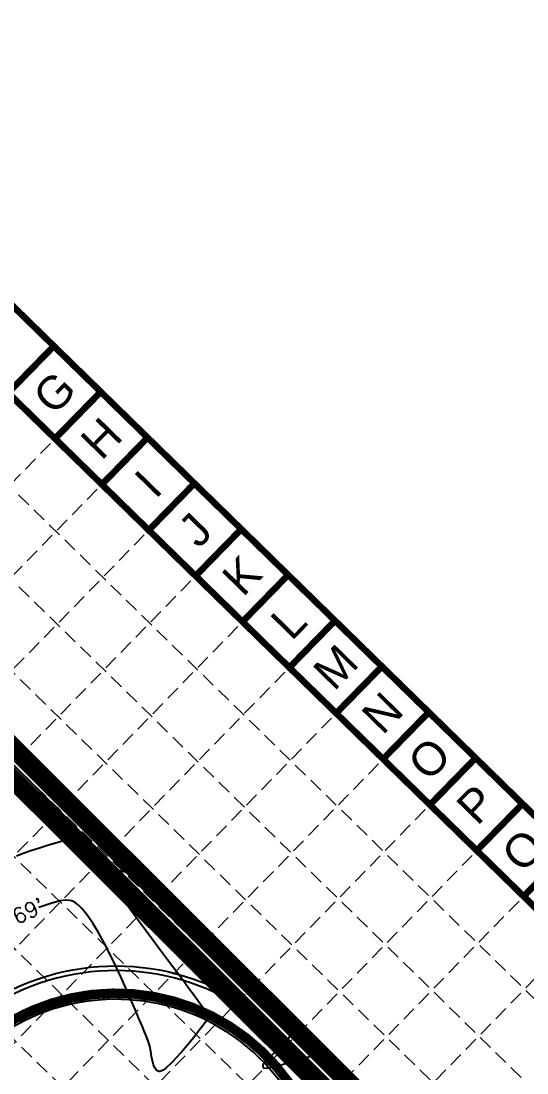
# Model space of a CAD drawing. Header units: feet. Extents: x -15 to 992, y 1644 to 2657.
# Drawn here: x 660.5 to 766.5, y 2436.6 to 2656.8 of the extents above; entities that cross this region are included whole.
import ezdxf
from ezdxf.enums import TextEntityAlignment as Align

# ---------------------------------------------------------------- set-up
doc = ezdxf.new("R2010")
doc.units = ezdxf.units.FT
doc.header["$LTSCALE"] = 30
doc.header["$MEASUREMENT"] = 0
for name, pattern in [('HIDDEN', [0.375, 0.25, -0.125]), ('x500106ebs$0$PHANTOM', [2.5, 1.25, -0.25, 0.25, -0.25, 0.25, -0.25]), ('x500106ebs$0$PHANTOM2', [1.25, 0.625, -0.125, 0.125, -0.125, 0.125, -0.125])]:
    doc.linetypes.add(name, pattern=pattern)
for name, color, linetype in [('BASE', 7, 'Continuous'), ('CONTOURS', 35, 'x500106ebs$0$PHANTOM2'), ('EROSION BLANKET', 84, 'Continuous'), ('GRID', 254, 'HIDDEN'), ('LIMITS OF DISTURBANCE', 1, 'Continuous'), ('SILT FENCE', 200, 'Continuous'), ('x500106ebs$0$BND-LINES', 251, 'x500106ebs$0$PHANTOM'), ('x500106ebs$0$ROW', 251, 'x500106ebs$0$PHANTOM2'), ('x500106pbs$0$1-CURB-BACK', 1, 'Continuous'), ('x500106pbs$0$1-CURB-FACE', 1, 'Continuous'), ('x500106pbs$0$AREA-PAVEMENT', 30, 'Continuous'), ('x500106pbs$0$AREA-SIDEWALK', 190, 'Continuous')]:
    doc.layers.add(name, color=color, linetype=linetype)
doc.styles.get("Standard").update_dxf_attribs({"font": 'ARIAL.TTF'})
doc.styles.add('x500106eto$0$L60', font='simplex', dxfattribs={"height": 1.8})

msp = doc.modelspace()

# ---------------------------------------------------------------- linework, layer by layer
at = {"layer": 'BASE', "color": 9}
msp.add_line((598.95, 2636.48), (971.86, 2272.37), dxfattribs=at)
at = {"layer": 'BASE', "const_width": 1.37}
for points in [[(378.02, 1644.54), (991.26, 2272.6), (598.72, 2655.88), (-14.53, 2027.81)], [(377.77, 1663.91), (971.91, 2272.38), (598.96, 2636.5), (4.95, 2028.16)]]:
    msp.add_lwpolyline(points, close=True, dxfattribs=at)
for points in [[(667.41, 2588.8), (657.83, 2578.99)], [(677.22, 2579.22), (667.64, 2569.41)], [(687.04, 2569.64), (677.46, 2559.83)], [(696.85, 2560.06), (687.27, 2550.25)], [(706.66, 2550.48), (697.08, 2540.66)], [(716.48, 2540.89), (706.9, 2531.08)], [(726.29, 2531.31), (716.71, 2521.5)], [(736.11, 2521.73), (726.52, 2511.92)], [(745.92, 2512.15), (736.34, 2502.34)], [(755.73, 2502.57), (746.15, 2492.75)], [(765.55, 2492.99), (755.96, 2483.17)], [(775.36, 2483.4), (765.78, 2473.59)]]:
    msp.add_lwpolyline(points, dxfattribs=at)
at = {"layer": 'CONTOURS', "lineweight": -3}
for p, q in [((664.39, 2483.79, 469), (665.9, 2484.25, 469)), ((665.9, 2484.25, 469), (667.29, 2484.67, 469)), ((667.29, 2484.67, 469), (668.52, 2485.04, 469)), ((668.52, 2485.04, 469), (669.54, 2485.36, 469)), ((669.54, 2485.36, 469), (670.32, 2485.65, 469)), ((659.61, 2482.1, 469), (661.2, 2482.71, 469)), ((661.2, 2482.71, 469), (662.81, 2483.27, 469)), ((662.81, 2483.27, 469), (664.39, 2483.79, 469)), ((678.41, 2478.7, 469), (678.4, 2478.65, 469)), ((678.4, 2478.65, 469), (678.42, 2478.49, 469)), ((678.47, 2478.78, 469), (678.41, 2478.7, 469)), ((678.42, 2478.49, 469), (678.57, 2478.12, 469)), ((678.62, 2478.91, 469), (678.47, 2478.78, 469)), ((678.57, 2478.12, 469), (678.96, 2477.39, 469)), ((678.95, 2479.04, 469), (678.62, 2478.91, 469)), ((679.53, 2479.1, 469), (678.95, 2479.04, 469)), ((678.96, 2477.39, 469), (679.74, 2476.15, 469)), ((680.42, 2479.03, 469), (679.53, 2479.1, 469)), ((681.41, 2478.88, 469), (680.42, 2479.03, 469)), ((682.38, 2478.69, 469), (681.41, 2478.88, 469)), ((683.09, 2478.55, 469), (682.38, 2478.69, 469)), ((683.54, 2478.47, 469), (683.09, 2478.55, 469)), ((683.8, 2478.44, 469), (683.54, 2478.47, 469)), ((683.91, 2478.43, 469), (683.8, 2478.44, 469)), ((679.74, 2476.15, 469), (680.78, 2474.61, 469)), ((680.78, 2474.61, 469), (682.04, 2472.81, 469)), ((665.07, 2471.56, 469), (664.3, 2471.25, 469)), ((667, 2472.21, 469), (665.07, 2471.56, 469)), ((668.71, 2472.64, 469), (667, 2472.21, 469)), ((669.9, 2472.78, 469), (668.71, 2472.64, 469)), ((670.66, 2472.76, 469), (669.9, 2472.78, 469)), ((671.1, 2472.67, 469), (670.66, 2472.76, 469)), ((671.29, 2472.61, 469), (671.1, 2472.67, 469)), ((671.49, 2472.53, 469), (671.29, 2472.61, 469)), ((671.88, 2472.31, 469), (671.49, 2472.53, 469)), ((672.5, 2471.85, 469), (671.88, 2472.31, 469)), ((673.36, 2470.99, 469), (672.5, 2471.85, 469)), ((674.49, 2469.59, 469), (673.36, 2470.99, 469)), ((682.04, 2472.81, 469), (683.46, 2470.84, 469)), ((683.46, 2470.84, 469), (684.99, 2468.74, 469)), ((675.66, 2467.87, 469), (674.49, 2469.59, 469)), ((684.99, 2468.74, 469), (686.58, 2466.59, 469)), ((676.85, 2465.89, 469), (675.66, 2467.87, 469)), ((686.58, 2466.59, 469), (688.18, 2464.45, 469)), ((678.04, 2463.72, 469), (676.85, 2465.89, 469)), ((688.18, 2464.45, 469), (689.74, 2462.37, 469)), ((679.23, 2461.41, 469), (678.04, 2463.72, 469)), ((689.74, 2462.37, 469), (691.21, 2460.42, 469)), ((680.39, 2459.02, 469), (679.23, 2461.41, 469)), ((691.21, 2460.42, 469), (692.53, 2458.66, 469)), ((681.51, 2456.62, 469), (680.39, 2459.02, 469)), ((692.53, 2458.66, 469), (693.66, 2457.16, 469)), ((682.57, 2454.27, 469), (681.51, 2456.62, 469)), ((693.66, 2457.16, 469), (694.55, 2455.98, 469)), ((694.55, 2455.98, 469), (695.13, 2455.18, 469)), ((683.55, 2452.02, 469), (682.57, 2454.27, 469)), ((695.13, 2455.18, 469), (695.85, 2454.18, 469)), ((695.85, 2454.18, 469), (696.57, 2453.18, 469)), ((696.57, 2453.18, 469), (697.28, 2452.21, 469)), ((684.44, 2449.93, 469), (683.55, 2452.02, 469)), ((697.28, 2452.21, 469), (697.96, 2451.28, 469)), ((697.96, 2451.28, 469), (698.57, 2450.45, 469)), ((685.23, 2448.07, 469), (684.44, 2449.93, 469)), ((698.57, 2450.45, 469), (699.09, 2449.72, 469)), ((699.09, 2449.72, 469), (699.49, 2449.14, 469)), ((699.49, 2449.14, 469), (699.76, 2448.73, 469)), ((699.76, 2448.73, 469), (699.86, 2448.52, 469)), ((685.88, 2446.49, 469), (685.23, 2448.07, 469)), ((698.77, 2446.74, 469), (697.94, 2445.66, 469)), ((699.33, 2447.5, 469), (698.77, 2446.74, 469)), ((699.57, 2447.82, 469), (699.33, 2447.5, 469)), ((699.73, 2448.06, 469), (699.57, 2447.82, 469)), ((699.84, 2448.27, 469), (699.73, 2448.06, 469)), ((699.86, 2448.52, 469), (699.84, 2448.27, 469)), ((686.4, 2445.26, 469), (685.88, 2446.49, 469)), ((686.76, 2444.44, 469), (686.4, 2445.26, 469)), ((687.17, 2443.35, 469), (686.76, 2444.44, 469)), ((696.91, 2444.34, 469), (695.75, 2442.89, 469)), ((697.94, 2445.66, 469), (696.91, 2444.34, 469)), ((716.75, 2444.37, 470), (716.49, 2443.78, 470)), ((716.94, 2444.91, 470), (716.75, 2444.37, 470)), ((717.07, 2445.3, 470), (716.94, 2444.91, 470)), ((717.16, 2445.56, 470), (717.07, 2445.3, 470)), ((717.21, 2445.71, 470), (717.16, 2445.56, 470)), ((717.24, 2445.78, 470), (717.21, 2445.71, 470)), ((687.48, 2442.24, 469), (687.17, 2443.35, 469)), ((687.71, 2441.15, 469), (687.48, 2442.24, 469)), ((695.75, 2442.89, 469), (694.51, 2441.41, 469)), ((715.72, 2442.68, 470), (715, 2442.05, 470)), ((716.15, 2443.17, 470), (715.72, 2442.68, 470)), ((716.49, 2443.78, 470), (716.15, 2443.17, 470)), ((687.89, 2440.12, 469), (687.71, 2441.15, 469)), ((688.08, 2439.17, 469), (687.89, 2440.12, 469)), ((693.26, 2439.99, 469), (692.07, 2438.74, 469)), ((694.51, 2441.41, 469), (693.26, 2439.99, 469)), ((713.2, 2440.52, 470), (712.33, 2439.73, 470)), ((714.13, 2441.31, 470), (713.2, 2440.52, 470)), ((715, 2442.05, 470), (714.13, 2441.31, 470)), ((719.09, 2439.61, 470), (720.43, 2439.95, 470)), ((720.43, 2439.95, 470), (721.58, 2440.17, 470)), ((721.58, 2440.17, 470), (722.45, 2440.19, 470)), ((722.45, 2440.19, 470), (723.43, 2440, 470)), ((723.43, 2440, 470), (724.34, 2439.69, 470)), ((688.29, 2438.35, 469), (688.08, 2439.17, 469)), ((688.57, 2437.68, 469), (688.29, 2438.35, 469)), ((691, 2437.75, 469), (690.28, 2437.21, 469)), ((692.07, 2438.74, 469), (691, 2437.75, 469)), ((711.27, 2438.46, 470), (711.16, 2438.12, 470)), ((711.16, 2438.12, 470), (711.17, 2437.93, 470)), ((711.17, 2437.93, 470), (711.21, 2437.85, 470)), ((711.21, 2437.85, 470), (711.25, 2437.79, 470)), ((711.25, 2437.79, 470), (711.4, 2437.7, 470)), ((711.63, 2438.98, 470), (711.27, 2438.46, 470)), ((711.4, 2437.7, 470), (711.73, 2437.65, 470)), ((712.33, 2439.73, 470), (711.63, 2438.98, 470)), ((711.73, 2437.65, 470), (712.38, 2437.7, 470)), ((712.38, 2437.7, 470), (713.46, 2437.93, 470)), ((713.46, 2437.93, 470), (714.75, 2438.29, 470)), ((714.75, 2438.29, 470), (716.17, 2438.72, 470)), ((716.17, 2438.72, 470), (717.65, 2439.18, 470)), ((717.65, 2439.18, 470), (719.09, 2439.61, 470)), ((724.34, 2439.69, 470), (725.16, 2439.31, 470)), ((725.16, 2439.31, 470), (725.9, 2438.88, 470)), ((725.9, 2438.88, 470), (726.56, 2438.46, 470)), ((726.56, 2438.46, 470), (727.12, 2438.08, 470)), ((727.12, 2438.08, 470), (727.58, 2437.78, 470)), ((727.58, 2437.78, 470), (728.16, 2437.48, 470)), ((688.87, 2437.28, 469), (688.57, 2437.68, 469)), ((689.15, 2437.08, 469), (688.87, 2437.28, 469)), ((689.36, 2436.99, 469), (689.15, 2437.08, 469)), ((689.48, 2436.96, 469), (689.36, 2436.99, 469)), ((689.58, 2436.95, 469), (689.48, 2436.96, 469)), ((689.83, 2436.99, 469), (689.58, 2436.95, 469)), ((690.28, 2437.21, 469), (689.83, 2436.99, 469)), ((728.16, 2437.48, 470), (728.7, 2437.23, 470)), ((728.7, 2437.23, 470), (729.16, 2436.98, 470)), ((729.16, 2436.98, 470), (729.43, 2436.75, 470)), ((729.43, 2436.75, 470), (729.58, 2436.53, 470))]:
    msp.add_line(p, q, dxfattribs=at)
at = {"layer": 'EROSION BLANKET', "linetype": 'Continuous', "const_width": 2}
msp.add_lwpolyline([(663.64, 2298.13), (661.88, 2296.28, -0.420548), (660.55, 2296.26), (653.23, 2303.49, -0.434317), (653.26, 2304.9), (667.38, 2319.1), (659, 2327.24), (645.02, 2312.76, -0.44435), (643.68, 2312.8), (637.81, 2318.57, -0.405466), (637.4, 2336.04), (655.51, 2355.51, -0.219881), (683.12, 2364.68, 2.305264), (636.06, 2409.22, -0.146468), (631.09, 2387.94)], format="xyb", dxfattribs=at)
at = {"layer": 'GRID', "color": 252, "linetype": 'HIDDEN', "lineweight": 0, "ltscale": 0.4}
for p, q in [((589.19, 2626.81), (932.87, 2291.24)), ((579.61, 2617), (923.28, 2281.43)), ((570.2, 2607.04), (913.72, 2271.63)), ((560.62, 2597.23), (904.14, 2261.82)), ((551.04, 2587.41), (894.55, 2252.01)), ((541.46, 2577.6), (884.97, 2242.19)), ((73.56, 1960.97), (667.64, 2569.41)), ((531.87, 2567.79), (875.39, 2232.38)), ((83.38, 1951.39), (677.46, 2559.83)), ((93.19, 1941.81), (687.27, 2550.25)), ((103, 1932.22), (697.08, 2540.66)), ((112.82, 1922.64), (706.9, 2531.08)), ((122.63, 1913.06), (716.71, 2521.5)), ((132.45, 1903.48), (726.52, 2511.92)), ((142.26, 1893.9), (736.34, 2502.34)), ((152.07, 1884.31), (746.15, 2492.75)), ((161.89, 1874.73), (755.96, 2483.17)), ((171.7, 1865.15), (765.78, 2473.59)), ((181.51, 1855.57), (775.59, 2464.01))]:
    msp.add_line(p, q, dxfattribs=at)
at = {"layer": 'LIMITS OF DISTURBANCE', "linetype": 'HIDDEN', "ltscale": 3, "const_width": 4}
msp.add_lwpolyline([(99.88, 2101.04), (546.25, 2554.89), (555.13, 2546.71), (591.98, 2571.48), (859.16, 2305.03), (375.43, 1810.86), (93.6, 2088.41), (90.24, 2091.35)], close=True, dxfattribs=at)
at = {"layer": 'SILT FENCE', "linetype": 'Continuous', "const_width": 4}
msp.add_lwpolyline([(836.87, 2320.69), (591.67, 2565.1), (554.58, 2540.81), (546.8, 2548.48), (96.56, 2091.61)], dxfattribs=at)
at = {"layer": 'x500106ebs$0$BND-LINES', "color": 7, "linetype": 'Continuous'}
for points in [[(549.72, 2548.46), (554.79, 2543.48), (591.89, 2568.02), (715.69, 2444.45)], [(715.69, 2444.45), (852.74, 2307.65), (589.4, 2039.52)]]:
    msp.add_lwpolyline(points, dxfattribs=at)
at = {"layer": 'x500106ebs$0$ROW', "color": 7, "linetype": 'Continuous'}
msp.add_lwpolyline([(220.97, 1978.36), (623.27, 2390.63, 0.199074), (630.37, 2408.41, -2.41634), (680.95, 2359.06, 0.199074), (663.35, 2351.52), (261.05, 1939.25)], format="xyb", dxfattribs=at)
at = {"layer": 'x500106pbs$0$1-CURB-BACK', "color": 7, "linetype": 'Continuous'}
msp.add_arc((680.37, 2409.06), 43.5, 268.6649, 182.7385, dxfattribs=at)
at = {"layer": 'x500106pbs$0$1-CURB-FACE', "color": 7, "linetype": 'Continuous'}
msp.add_arc((680.37, 2409.06), 43, 268.6649, 182.7385, dxfattribs=at)
at = {"layer": 'x500106pbs$0$AREA-PAVEMENT', "color": 7, "linetype": 'Continuous'}
msp.add_arc((680.37, 2409.06), 43.5, 268.6649, 182.7385, dxfattribs=at)
at = {"layer": 'x500106pbs$0$AREA-SIDEWALK', "color": 7}
for radius in [49, 45]:
    msp.add_arc((680.37, 2409.06), radius, 270.666, 180.7373, dxfattribs=at)

# ---------------------------------------------------------------- texts
at = {"layer": 'BASE'}
for s, p in [('G', (667.53, 2579.11)), ('H', (677.34, 2569.52)), ('I', (687.15, 2559.94)), ('J', (696.97, 2550.36)), ('K', (706.78, 2540.78)), ('L', (716.59, 2531.2)), ('M', (726.41, 2521.62)), ('N', (736.22, 2512.03)), ('O', (746.03, 2502.45)), ('P', (755.85, 2492.87)), ('Q', (765.66, 2483.29))]:
    msp.add_text(s, height=6.86, rotation=45.6842, dxfattribs=at).set_placement(p, align=Align.MIDDLE_CENTER)
at = {"layer": 'CONTOURS', "style": 'x500106eto$0$L60'}
msp.add_text("469'", height=3.2, rotation=25.4727, dxfattribs=at).set_placement((657.2, 2466.45, 469))

doc.saveas('drawing.dxf')
